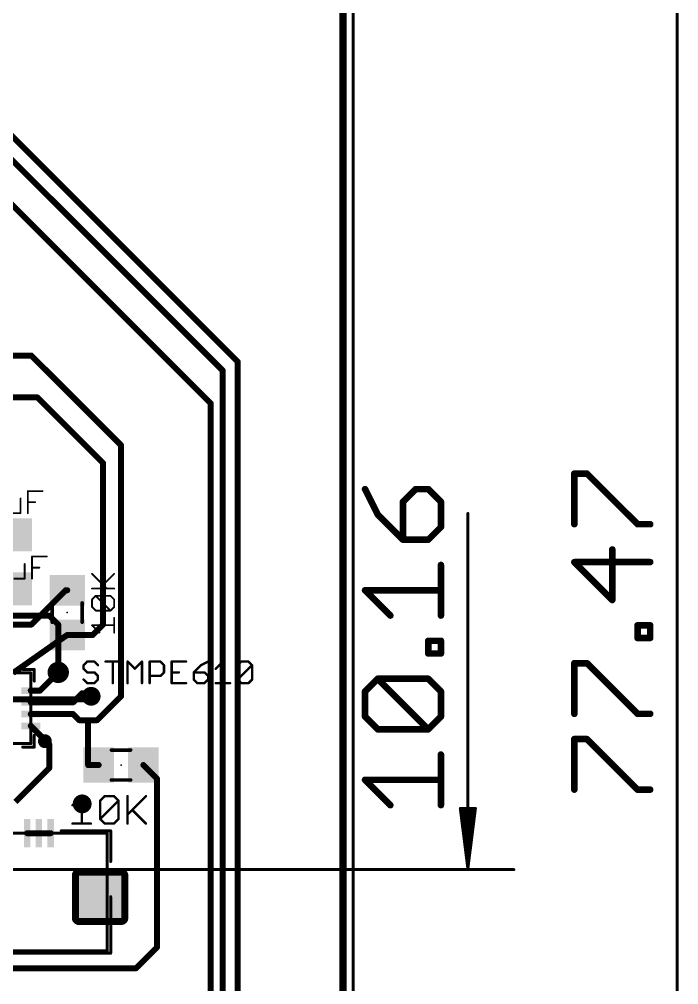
# Model space of a CAD drawing. Extents: x -15 to 72, y -20 to 100.
# Drawn here: x 42.16 to 70.17, y 28.13 to 69.15 of the extents above; entities that cross this region are included whole.
import ezdxf

# ---------------------------------------------------------------- set-up
doc = ezdxf.new("R2010")
doc.units = 0
for name, color, linetype in [('1', 12, 'CONTINUOUS'), ('16', 132, 'CONTINUOUS'), ('18', 110, 'CONTINUOUS'), ('20', 53, 'CONTINUOUS'), ('21', 40, 'CONTINUOUS'), ('22', 6, 'CONTINUOUS'), ('23', 53, 'CONTINUOUS'), ('27', 253, 'CONTINUOUS'), ('51', 253, 'CONTINUOUS')]:
    doc.layers.add(name, color=color, linetype=linetype)

# ---------------------------------------------------------------- blocks, each defined once
blk = doc.blocks.new('RECT')
blk.add_solid([(-0.5, -0.5), (0.5, -0.5), (-0.5, 0.5), (0.5, 0.5)])
blk = doc.blocks.new('RECT384000X384000R25')
at = {"const_width": 0.3}
blk.add_lwpolyline([(1.05, -0.9), (1.05, 0.9, 0.4142), (0.9, 1.05), (-0.9, 1.05, 0.4142), (-1.05, 0.9), (-1.05, -0.9, 0.4142), (-0.9, -1.05), (0.9, -1.05, 0.4142)], format="xyb", close=True, dxfattribs=at)
blk.add_solid([(-0.9254, -0.9254), (0.9254, -0.9254), (-0.9254, 0.9254), (0.9254, 0.9254)])
blk = doc.blocks.new('ROUNDV')
at = {"const_width": 0.5}
blk.add_lwpolyline([(0, -0.25, 1), (0, 0.25, 1), (0, -0.25)], format="xyb", dxfattribs=at)

msp = doc.modelspace()

# ---------------------------------------------------------------- linework, layer by layer
at = {"layer": '1', "const_width": 0.254}
for points in [[(55.88, 85.09), (55.88, 0)], [(50.292, 52.832), (34.798, 68.326)], [(50.8, 54.229), (37.973, 67.056)], [(51.435, 54.61), (39.751, 66.294)], [(42.672, 54.864), (38.862, 54.864)], [(46.482, 51.054), (42.672, 54.864)], [(51.435, 21.209), (51.435, 54.61)], [(50.8, 21.336), (50.8, 54.229)], [(42.926, 53.086), (37.846, 53.086)], [(45.72, 50.292), (42.926, 53.086)], [(50.292, 21.717), (50.292, 52.832)], [(46.482, 40.386), (46.482, 51.054)], [(45.72, 43.434), (45.72, 50.292)], [(44.13, 44.892), (42.672, 43.434)], [(44.196, 44.892), (44.13, 44.892)], [(42.672, 43.434), (41.398, 43.434)], [(45.278, 42.992), (45.72, 43.434)], [(44.196, 42.992), (41.898, 41.378)], [(44.196, 42.992), (45.278, 42.992)], [(43.815, 41.402), (43.041, 40.628)], [(43.041, 40.628), (42.648, 40.628)], [(44.446, 40.128), (44.831, 40.513)], [(45.212, 40.386), (44.831, 40.513)], [(42.648, 40.128), (44.446, 40.128)], [(45.466, 39.37), (46.482, 40.386)], [(42.648, 39.628), (44.446, 39.628)], [(44.446, 39.628), (44.704, 39.37)], [(44.704, 39.37), (45.085, 39.37)], [(45.085, 39.37), (45.466, 39.37)], [(45.085, 37.465), (45.085, 39.37)], [(43.434, 38.342), (42.648, 39.128)], [(43.434, 37.338), (43.434, 38.342)], [(41.992, 35.896), (43.434, 37.338)], [(45.532, 37.465), (45.085, 37.465)], [(47.432, 37.465), (48.006, 36.891)], [(48.006, 36.891), (48.006, 29.718)], [(42.992, 34.568), (42.492, 34.568)], [(42.992, 34.568), (43.492, 34.568)], [(48.006, 29.718), (47.117, 28.829)], [(47.117, 28.829), (41.656, 28.829)]]:
    msp.add_lwpolyline(points, dxfattribs=at)
at = {"layer": '1', "const_width": 0.127}
for points in [[(42.7169, 54.9089, 1), (42.6271, 54.8191)], [(42.672, 54.8005, 1), (42.672, 54.9275)], [(51.4985, 54.61, 1), (51.3715, 54.61)], [(51.3901, 54.5651, 1), (51.4799, 54.6549)], [(50.8635, 54.229, 1), (50.7365, 54.229)], [(50.7551, 54.1841, 1), (50.8449, 54.2739)], [(42.9709, 53.1309, 1), (42.8811, 53.0411)], [(42.926, 53.0225, 1), (42.926, 53.1495)], [(50.3555, 52.832, 1), (50.2285, 52.832)], [(50.2471, 52.7871, 1), (50.3369, 52.8769)], [(46.5455, 51.054, 1), (46.4185, 51.054)], [(46.4371, 51.0091, 1), (46.5269, 51.0989)], [(45.7835, 50.292, 1), (45.6565, 50.292)], [(45.6751, 50.2471, 1), (45.7649, 50.3369)], [(44.13, 44.9555, 1), (44.13, 44.8285)], [(44.1749, 44.8471, 1), (44.0851, 44.9369)], [(44.196, 44.8285, 1), (44.196, 44.9555)], [(42.6271, 43.4789, 1), (42.7169, 43.3891)], [(42.672, 43.3705, 1), (42.672, 43.4975)], [(45.6565, 43.434, 1), (45.7835, 43.434)], [(45.7649, 43.3891, 1), (45.6751, 43.4789)], [(44.196, 43.0555, 1), (44.196, 42.9285)], [(44.2325, 42.94, 1), (44.1595, 43.044)], [(45.2331, 43.0369, 1), (45.3229, 42.9471)], [(45.278, 42.9285, 1), (45.278, 43.0555)], [(43.8599, 41.3571, 1), (43.7701, 41.4469)], [(42.648, 40.6915, 1), (42.648, 40.5645)], [(42.9961, 40.6729, 1), (43.0859, 40.5831)], [(43.041, 40.5645, 1), (43.041, 40.6915)], [(44.8511, 40.5732, 1), (44.8109, 40.4528)], [(44.8759, 40.4681, 1), (44.7861, 40.5579)], [(42.648, 40.1915, 1), (42.648, 40.0645)], [(44.4011, 40.1729, 1), (44.4909, 40.0831)], [(44.446, 40.0645, 1), (44.446, 40.1915)], [(45.1919, 40.3258, 1), (45.2321, 40.4462)], [(46.4185, 40.386, 1), (46.5455, 40.386)], [(46.5269, 40.3411, 1), (46.4371, 40.4309)], [(42.648, 39.6915, 1), (42.648, 39.5645)], [(44.4909, 39.6729, 1), (44.4011, 39.5831)], [(44.446, 39.5645, 1), (44.446, 39.6915)], [(44.704, 39.4335, 1), (44.704, 39.3065)], [(44.6591, 39.3251, 1), (44.7489, 39.4149)], [(45.085, 39.4335, 1), (45.085, 39.3065)], [(45.1485, 39.37, 1), (45.0215, 39.37)], [(45.085, 39.3065, 1), (45.085, 39.4335)], [(45.4211, 39.4149, 1), (45.5109, 39.3251)], [(45.466, 39.3065, 1), (45.466, 39.4335)], [(42.6929, 39.1729, 1), (42.6031, 39.0831)], [(43.4975, 38.342, 1), (43.3705, 38.342)], [(43.3891, 38.2971, 1), (43.4789, 38.3869)], [(43.3705, 37.338, 1), (43.4975, 37.338)], [(43.4789, 37.2931, 1), (43.3891, 37.3829)], [(45.085, 37.5285, 1), (45.085, 37.4015)], [(45.0215, 37.465, 1), (45.1485, 37.465)], [(45.532, 37.4015, 1), (45.532, 37.5285)], [(47.4769, 37.5099, 1), (47.3871, 37.4201)], [(48.0695, 36.891, 1), (47.9425, 36.891)], [(47.9611, 36.8461, 1), (48.0509, 36.9359)], [(42.492, 34.6315, 1), (42.492, 34.5045)], [(42.992, 34.6315, 1), (42.992, 34.5045)], [(42.992, 34.5045, 1), (42.992, 34.6315)], [(43.492, 34.5045, 1), (43.492, 34.6315)], [(47.9425, 29.718, 1), (48.0695, 29.718)], [(48.0509, 29.6731, 1), (47.9611, 29.7629)], [(47.0721, 28.8739, 1), (47.1619, 28.7841)], [(47.117, 28.7655, 1), (47.117, 28.8925)]]:
    msp.add_lwpolyline(points, format="xyb", dxfattribs=at)
at = {"layer": '16', "const_width": 0.254}
for points in [[(55.88, 85.09), (55.88, 0)], [(37.592, 43.815), (43.434, 43.815)], [(43.434, 43.815), (43.815, 43.434)], [(43.815, 43.434), (43.815, 41.402)], [(39.624, 40.259), (45.085, 40.259)], [(45.085, 40.259), (45.212, 40.386)]]:
    msp.add_lwpolyline(points, dxfattribs=at)
at = {"layer": '16', "const_width": 0.127}
for points in [[(43.4789, 43.8599, 1), (43.3891, 43.7701)], [(43.434, 43.7515, 1), (43.434, 43.8785)], [(43.8785, 43.434, 1), (43.7515, 43.434)], [(43.7701, 43.3891, 1), (43.8599, 43.4789)], [(43.7515, 41.402, 1), (43.8785, 41.402)], [(45.0401, 40.3039, 1), (45.1299, 40.2141)], [(45.085, 40.1955, 1), (45.085, 40.3225)], [(45.2569, 40.3411, 1), (45.1671, 40.4309)]]:
    msp.add_lwpolyline(points, format="xyb", dxfattribs=at)
at = {"layer": '20', "const_width": 0.127}
msp.add_lwpolyline([(56, 0), (56, 85)], dxfattribs=at)
at = {"layer": '21'}
for points, const_width in [([(42.303, 41.5598, 1), (42.303, 41.4962)], 0.0635), ([(42.8298, 41.528, 1), (42.7662, 41.528)], 0.0635), ([(42.798, 41.4962, 1), (42.798, 41.5598)], 0.0635), ([(42.7662, 41.033, 1), (42.8298, 41.033)], 0.0635), ([(42.8298, 38.723, 1), (42.7662, 38.723)], 0.0635), ([(43.248, 38.3366, 1), (43.248, 38.6194, 1), (43.248, 38.3366)], 0.3048), ([(42.303, 38.2598, 1), (42.303, 38.1962)], 0.0635), ([(42.7662, 38.228, 1), (42.8298, 38.228)], 0.0635), ([(42.798, 38.1962, 1), (42.798, 38.2598)], 0.0635), ([(43.942, 34.6998, 1), (43.942, 34.6362)], 0.0635), ([(46.0738, 34.668, 1), (46.0102, 34.668)], 0.0635), ([(46.042, 34.6362, 1), (46.042, 34.6998)], 0.0635), ([(46.0102, 33.368, 1), (46.0738, 33.368)], 0.0635), ([(46.0738, 31.868, 1), (46.0102, 31.868)], 0.0635), ([(46.0102, 29.468, 1), (46.0738, 29.468)], 0.0635), ([(46.042, 29.4363, 1), (46.042, 29.4997)], 0.0635)]:
    msp.add_lwpolyline(points, format="xyb", dxfattribs=dict(at, const_width=const_width))
at = {"layer": '21', "const_width": 0.127}
for points in [[(42.798, 41.528), (42.303, 41.528)], [(42.798, 41.033), (42.798, 41.528)], [(42.798, 38.228), (42.798, 38.723)], [(42.303, 38.228), (42.798, 38.228)], [(43.942, 34.668), (46.042, 34.668)], [(46.042, 34.668), (46.042, 33.368)], [(46.042, 29.468), (46.042, 31.868)], [(16.442, 29.468), (46.042, 29.468)]]:
    msp.add_lwpolyline(points, dxfattribs=at)
at = {"layer": '22', "const_width": 0.127}
msp.add_lwpolyline([(56.342, 7.558), (56.342, 76.958)], dxfattribs=at)
at = {"layer": '23'}
for p in [(44.196, 43.942), (46.482, 37.465)]:
    msp.add_point(p, dxfattribs=at)
at = {"layer": '27'}
for points, const_width in [([(42.2121, 48.1661), (42.2121, 48.7932)], 0.0762), ([(42.5206, 48.1661), (42.5206, 49.1067)], 0.0762), ([(42.5206, 49.1067), (43.1476, 49.1067)], 0.0762), ([(42.5206, 48.6364), (42.8341, 48.6364)], 0.0762), ([(41.7418, 48.1661), (42.2121, 48.1661)], 0.0762), ([(42.6984, 45.3821), (42.6984, 46.3227)], 0.0762), ([(42.6984, 46.3227), (43.3255, 46.3227)], 0.0762), ([(42.39, 45.3821), (42.39, 46.0092)], 0.0762), ([(42.6984, 45.8524), (43.0119, 45.8524)], 0.0762), ([(45.8764, 44.9621), (45.2493, 45.5892)], 0.0762), ([(45.7196, 45.1189), (46.1899, 45.5892)], 0.0762), ([(41.9197, 45.3821), (42.39, 45.3821)], 0.0762), ([(45.2493, 44.9621), (46.1899, 44.9621)], 0.0762), ([(45.2493, 44.4969), (45.4061, 44.6537)], 0.0762), ([(45.2493, 44.1834), (45.2493, 44.4969)], 0.0762), ([(45.4061, 44.6537), (46.0331, 44.6537)], 0.0762), ([(46.0331, 44.0266), (45.4061, 44.6537)], 0.0762), ([(46.0331, 44.6537), (46.1899, 44.4969)], 0.0762), ([(46.1899, 44.4969), (46.1899, 44.1834)], 0.0762), ([(45.4061, 44.0266), (45.2493, 44.1834)], 0.0762), ([(46.0331, 44.0266), (45.4061, 44.0266)], 0.0762), ([(46.1899, 44.1834), (46.0331, 44.0266)], 0.0762), ([(46.1899, 43.0911), (46.1899, 43.7182)], 0.0762), ([(45.5628, 43.0911), (45.2493, 43.4046)], 0.0762), ([(45.2493, 43.4046), (46.1899, 43.4046)], 0.0762), ([(45.0432, 41.86), (44.8906, 41.7075)], 0.1016), ([(45.3482, 41.86), (45.0432, 41.86)], 0.1016), ([(45.5008, 41.7075), (45.3482, 41.86)], 0.1016), ([(45.8262, 41.86), (46.4363, 41.86)], 0.1016), ([(46.1312, 40.9448), (46.1312, 41.86)], 0.1016), ([(46.7617, 40.9448), (46.7617, 41.86)], 0.1016), ([(46.7617, 41.86), (47.0667, 41.5549)], 0.1016), ([(47.0667, 41.5549), (47.3718, 41.86)], 0.1016), ([(47.3718, 41.86), (47.3718, 40.9448)], 0.1016), ([(47.6972, 40.9448), (47.6972, 41.86)], 0.1016), ([(47.6972, 41.86), (48.1548, 41.86)], 0.1016), ([(48.1548, 41.86), (48.3073, 41.7075)], 0.1016), ([(49.2428, 41.86), (48.6327, 41.86)], 0.1016), ([(48.6327, 41.86), (48.6327, 40.9448)], 0.1016), ([(50.1784, 41.86), (49.8733, 41.7075)], 0.1016), ([(50.5038, 41.5549), (50.8088, 41.86)], 0.1016), ([(50.8088, 41.86), (50.8088, 40.9448)], 0.1016), ([(51.4393, 41.7075), (51.5918, 41.86)], 0.1016), ([(51.5918, 41.86), (51.8969, 41.86)], 0.1016), ([(51.8969, 41.86), (52.0494, 41.7075)], 0.1016), ([(44.8906, 41.7075), (44.8906, 41.5549)], 0.1016), ([(44.8906, 41.5549), (45.0432, 41.4024)], 0.1016), ([(45.0432, 41.4024), (45.3482, 41.4024)], 0.1016), ([(45.3482, 41.4024), (45.5008, 41.2499)], 0.1016), ([(48.3073, 41.4024), (48.1548, 41.2499)], 0.1016), ([(48.3073, 41.7075), (48.3073, 41.4024)], 0.1016), ([(48.6327, 41.4024), (48.9378, 41.4024)], 0.1016), ([(49.8733, 41.7075), (49.5682, 41.4024)], 0.1016), ([(49.5682, 41.4024), (49.5682, 41.0973)], 0.1016), ([(50.0258, 41.4024), (49.5682, 41.4024)], 0.1016), ([(50.1784, 41.2499), (50.0258, 41.4024)], 0.1016), ([(51.4393, 41.0973), (51.4393, 41.7075)], 0.1016), ([(51.4393, 41.0973), (52.0494, 41.7075)], 0.1016), ([(52.0494, 41.7075), (52.0494, 41.0973)], 0.1016), ([(45.0432, 40.9448), (44.8906, 41.0973)], 0.1016), ([(45.5008, 41.0973), (45.3482, 40.9448)], 0.1016), ([(45.5008, 41.2499), (45.5008, 41.0973)], 0.1016), ([(48.1548, 41.2499), (47.6972, 41.2499)], 0.1016), ([(49.5682, 41.0973), (49.7208, 40.9448)], 0.1016), ([(50.0258, 40.9448), (50.1784, 41.0973)], 0.1016), ([(50.1784, 41.0973), (50.1784, 41.2499)], 0.1016), ([(51.5918, 40.9448), (51.4393, 41.0973)], 0.1016), ([(52.0494, 41.0973), (51.8969, 40.9448)], 0.1016), ([(45.3482, 40.9448), (45.0432, 40.9448)], 0.1016), ([(48.6327, 40.9448), (49.2428, 40.9448)], 0.1016), ([(49.7208, 40.9448), (50.0258, 40.9448)], 0.1016), ([(50.5038, 40.9448), (51.1139, 40.9448)], 0.1016), ([(51.8969, 40.9448), (51.5918, 40.9448)], 0.1016), ([(44.4216, 35.7554), (44.8114, 36.1452)], 0.1016), ([(44.8114, 36.1452), (44.8114, 34.9758)], 0.1016), ([(45.591, 35.9503), (45.7859, 36.1452)], 0.1016), ([(45.7859, 36.1452), (46.1757, 36.1452)], 0.1016), ([(46.1757, 36.1452), (46.3706, 35.9503)], 0.1016), ([(46.7604, 36.1452), (46.7604, 34.9758)], 0.1016), ([(46.7604, 35.3656), (47.54, 36.1452)], 0.1016), ([(45.591, 35.1707), (45.591, 35.9503)], 0.1016), ([(45.591, 35.1707), (46.3706, 35.9503)], 0.1016), ([(46.3706, 35.9503), (46.3706, 35.1707)], 0.1016), ([(46.9553, 35.5605), (47.54, 34.9758)], 0.1016), ([(44.4216, 34.9758), (45.2012, 34.9758)], 0.1016), ([(45.7859, 34.9758), (45.591, 35.1707)], 0.1016), ([(46.1757, 34.9758), (45.7859, 34.9758)], 0.1016), ([(46.3706, 35.1707), (46.1757, 34.9758)], 0.1016)]:
    msp.add_lwpolyline(points, dxfattribs=dict(at, const_width=const_width))
for points, const_width in [([(42.2312, 48.7932, 1), (42.1931, 48.7932)], 0.0381), ([(42.5396, 49.1067, 1), (42.5015, 49.1067)], 0.0381), ([(42.5206, 49.1258, 1), (42.5206, 49.0877)], 0.0381), ([(43.1476, 49.0877, 1), (43.1476, 49.1258)], 0.0381), ([(42.5206, 48.6555, 1), (42.5206, 48.6174)], 0.0381), ([(42.8341, 48.6174, 1), (42.8341, 48.6555)], 0.0381), ([(42.1931, 48.1661, 1), (42.2312, 48.1661)], 0.0381), ([(42.2121, 48.1471, 1), (42.2121, 48.1852)], 0.0381), ([(42.5015, 48.1661, 1), (42.5396, 48.1661)], 0.0381), ([(42.6984, 46.3418, 1), (42.6984, 46.3037)], 0.0381), ([(42.7175, 46.3227, 1), (42.6794, 46.3227)], 0.0381), ([(43.3255, 46.3037, 1), (43.3255, 46.3418)], 0.0381), ([(42.409, 46.0092, 1), (42.3709, 46.0092)], 0.0381), ([(42.6984, 45.8715, 1), (42.6984, 45.8334)], 0.0381), ([(43.0119, 45.8334, 1), (43.0119, 45.8715)], 0.0381), ([(45.2628, 45.6027, 1), (45.2358, 45.5757)], 0.0381), ([(46.2034, 45.5757, 1), (46.1764, 45.6027)], 0.0381), ([(42.3709, 45.3821, 1), (42.409, 45.3821)], 0.0381), ([(42.39, 45.3631, 1), (42.39, 45.4012)], 0.0381), ([(42.6794, 45.3821, 1), (42.7175, 45.3821)], 0.0381), ([(45.7061, 45.1324, 1), (45.7331, 45.1054)], 0.0381), ([(45.2493, 44.9812, 1), (45.2493, 44.9431)], 0.0381), ([(45.8629, 44.9487, 1), (45.8898, 44.9756)], 0.0381), ([(46.1899, 44.9431, 1), (46.1899, 44.9812)], 0.0381), ([(45.2683, 44.4969, 1), (45.2302, 44.4969)], 0.0381), ([(45.2358, 44.5104, 1), (45.2628, 44.4834)], 0.0381), ([(45.4195, 44.6672, 1), (45.3926, 44.6402)], 0.0381), ([(45.4061, 44.6727, 1), (45.4061, 44.6346)], 0.0381), ([(45.4195, 44.6402, 1), (45.3926, 44.6672)], 0.0381), ([(46.0466, 44.6672, 1), (46.0197, 44.6402)], 0.0381), ([(46.0331, 44.6346, 1), (46.0331, 44.6727)], 0.0381), ([(46.209, 44.4969, 1), (46.1709, 44.4969)], 0.0381), ([(46.1764, 44.4834, 1), (46.2034, 44.5104)], 0.0381), ([(45.2628, 44.1969, 1), (45.2358, 44.1699)], 0.0381), ([(45.2302, 44.1834, 1), (45.2683, 44.1834)], 0.0381), ([(45.4061, 44.0457, 1), (45.4061, 44.0076)], 0.0381), ([(45.3926, 44.0131, 1), (45.4195, 44.0401)], 0.0381), ([(46.0197, 44.0401, 1), (46.0466, 44.0131)], 0.0381), ([(46.0197, 44.0131, 1), (46.0466, 44.0401)], 0.0381), ([(46.0331, 44.0076, 1), (46.0331, 44.0457)], 0.0381), ([(46.1709, 44.1834, 1), (46.209, 44.1834)], 0.0381), ([(46.2034, 44.1699, 1), (46.1764, 44.1969)], 0.0381), ([(46.209, 43.7182, 1), (46.1709, 43.7182)], 0.0381), ([(45.2628, 43.4181, 1), (45.2358, 43.3912)], 0.0381), ([(45.2493, 43.4237, 1), (45.2493, 43.3856)], 0.0381), ([(45.5494, 43.0776, 1), (45.5763, 43.1046)], 0.0381), ([(46.1709, 43.0911, 1), (46.209, 43.0911)], 0.0381), ([(46.1899, 43.3856, 1), (46.1899, 43.4237)], 0.0381), ([(45.0432, 41.8854, 1), (45.0432, 41.8346)], 0.0508), ([(45.0611, 41.842, 1), (45.0252, 41.8779)], 0.0508), ([(45.3662, 41.8779, 1), (45.3303, 41.842)], 0.0508), ([(45.3482, 41.8346, 1), (45.3482, 41.8854)], 0.0508), ([(45.8262, 41.8854, 1), (45.8262, 41.8346)], 0.0508), ([(46.1566, 41.86, 1), (46.1058, 41.86)], 0.0508), ([(46.4363, 41.8346, 1), (46.4363, 41.8854)], 0.0508), ([(46.7871, 41.86, 1), (46.7363, 41.86)], 0.0508), ([(46.7796, 41.8779, 1), (46.7437, 41.842)], 0.0508), ([(47.3972, 41.86, 1), (47.3464, 41.86)], 0.0508), ([(47.3898, 41.842, 1), (47.3538, 41.8779)], 0.0508), ([(47.7226, 41.86, 1), (47.6718, 41.86)], 0.0508), ([(47.6972, 41.8854, 1), (47.6972, 41.8346)], 0.0508), ([(48.1728, 41.8779, 1), (48.1368, 41.842)], 0.0508), ([(48.1548, 41.8346, 1), (48.1548, 41.8854)], 0.0508), ([(48.6327, 41.8854, 1), (48.6327, 41.8346)], 0.0508), ([(48.6581, 41.86, 1), (48.6073, 41.86)], 0.0508), ([(49.2428, 41.8346, 1), (49.2428, 41.8854)], 0.0508), ([(50.1897, 41.8373, 1), (50.167, 41.8827)], 0.0508), ([(50.8342, 41.86, 1), (50.7834, 41.86)], 0.0508), ([(50.8268, 41.842, 1), (50.7909, 41.8779)], 0.0508), ([(51.5918, 41.8854, 1), (51.5918, 41.8346)], 0.0508), ([(51.6098, 41.842, 1), (51.5738, 41.8779)], 0.0508), ([(51.9148, 41.8779, 1), (51.8789, 41.842)], 0.0508), ([(51.8969, 41.8346, 1), (51.8969, 41.8854)], 0.0508), ([(44.916, 41.7075, 1), (44.8652, 41.7075)], 0.0508), ([(44.8652, 41.5549, 1), (44.916, 41.5549)], 0.0508), ([(44.8727, 41.7254, 1), (44.9086, 41.6895)], 0.0508), ([(44.9086, 41.5729, 1), (44.8727, 41.537)], 0.0508), ([(45.0432, 41.4278, 1), (45.0432, 41.377)], 0.0508), ([(45.0252, 41.3844, 1), (45.0611, 41.4204)], 0.0508), ([(45.3662, 41.4204, 1), (45.3303, 41.3844)], 0.0508), ([(45.3482, 41.377, 1), (45.3482, 41.4278)], 0.0508), ([(45.4828, 41.6895, 1), (45.5187, 41.7254)], 0.0508), ([(47.0488, 41.5729, 1), (47.0847, 41.537)], 0.0508), ([(47.0488, 41.537, 1), (47.0847, 41.5729)], 0.0508), ([(48.3327, 41.7075, 1), (48.2819, 41.7075)], 0.0508), ([(48.2894, 41.6895, 1), (48.3253, 41.7254)], 0.0508), ([(48.3253, 41.3844, 1), (48.2894, 41.4204)], 0.0508), ([(48.6327, 41.4278, 1), (48.6327, 41.377)], 0.0508), ([(48.9378, 41.377, 1), (48.9378, 41.4278)], 0.0508), ([(49.5936, 41.4024, 1), (49.5428, 41.4024)], 0.0508), ([(49.5682, 41.4278, 1), (49.5682, 41.377)], 0.0508), ([(49.5503, 41.4204, 1), (49.5862, 41.3844)], 0.0508), ([(49.8619, 41.7302, 1), (49.8847, 41.6847)], 0.0508), ([(49.8913, 41.6895, 1), (49.8553, 41.7254)], 0.0508), ([(50.0438, 41.4204, 1), (50.0079, 41.3844)], 0.0508), ([(50.0258, 41.377, 1), (50.0258, 41.4278)], 0.0508), ([(50.4858, 41.5729, 1), (50.5217, 41.537)], 0.0508), ([(51.4647, 41.7075, 1), (51.4139, 41.7075)], 0.0508), ([(51.4213, 41.7254, 1), (51.4572, 41.6895)], 0.0508), ([(52.0748, 41.7075, 1), (52.024, 41.7075)], 0.0508), ([(52.0674, 41.6895, 1), (52.0314, 41.7254)], 0.0508), ([(52.0314, 41.6895, 1), (52.0674, 41.7254)], 0.0508), ([(44.9086, 41.1153, 1), (44.8727, 41.0794)], 0.0508), ([(45.5262, 41.2499, 1), (45.4754, 41.2499)], 0.0508), ([(45.4754, 41.0973, 1), (45.5262, 41.0973)], 0.0508), ([(45.4828, 41.2319, 1), (45.5187, 41.2678)], 0.0508), ([(45.5187, 41.0794, 1), (45.4828, 41.1153)], 0.0508), ([(47.6972, 41.2753, 1), (47.6972, 41.2245)], 0.0508), ([(48.1368, 41.2678, 1), (48.1728, 41.2319)], 0.0508), ([(48.1548, 41.2245, 1), (48.1548, 41.2753)], 0.0508), ([(48.2819, 41.4024, 1), (48.3327, 41.4024)], 0.0508), ([(49.5428, 41.0973, 1), (49.5936, 41.0973)], 0.0508), ([(49.5862, 41.1153, 1), (49.5503, 41.0794)], 0.0508), ([(50.2038, 41.2499, 1), (50.153, 41.2499)], 0.0508), ([(50.153, 41.0973, 1), (50.2038, 41.0973)], 0.0508), ([(50.1604, 41.2319, 1), (50.1963, 41.2678)], 0.0508), ([(50.1963, 41.0794, 1), (50.1604, 41.1153)], 0.0508), ([(51.4572, 41.1153, 1), (51.4213, 41.0794)], 0.0508), ([(51.4213, 41.1153, 1), (51.4572, 41.0794)], 0.0508), ([(51.4139, 41.0973, 1), (51.4647, 41.0973)], 0.0508), ([(52.024, 41.0973, 1), (52.0748, 41.0973)], 0.0508), ([(52.0674, 41.0794, 1), (52.0314, 41.1153)], 0.0508), ([(45.0432, 40.9702, 1), (45.0432, 40.9194)], 0.0508), ([(45.0252, 40.9268, 1), (45.0611, 40.9628)], 0.0508), ([(45.3303, 40.9628, 1), (45.3662, 40.9268)], 0.0508), ([(45.3482, 40.9194, 1), (45.3482, 40.9702)], 0.0508), ([(46.1058, 40.9448, 1), (46.1566, 40.9448)], 0.0508), ([(46.7363, 40.9448, 1), (46.7871, 40.9448)], 0.0508), ([(47.3464, 40.9448, 1), (47.3972, 40.9448)], 0.0508), ([(47.6718, 40.9448, 1), (47.7226, 40.9448)], 0.0508), ([(48.6327, 40.9702, 1), (48.6327, 40.9194)], 0.0508), ([(48.6073, 40.9448, 1), (48.6581, 40.9448)], 0.0508), ([(49.2428, 40.9194, 1), (49.2428, 40.9702)], 0.0508), ([(49.7208, 40.9702, 1), (49.7208, 40.9194)], 0.0508), ([(49.7028, 40.9268, 1), (49.7387, 40.9628)], 0.0508), ([(50.0079, 40.9628, 1), (50.0438, 40.9268)], 0.0508), ([(50.0258, 40.9194, 1), (50.0258, 40.9702)], 0.0508), ([(50.5038, 40.9702, 1), (50.5038, 40.9194)], 0.0508), ([(50.7834, 40.9448, 1), (50.8342, 40.9448)], 0.0508), ([(51.1139, 40.9194, 1), (51.1139, 40.9702)], 0.0508), ([(51.5918, 40.9702, 1), (51.5918, 40.9194)], 0.0508), ([(51.5738, 40.9268, 1), (51.6098, 40.9628)], 0.0508), ([(51.8789, 40.9628, 1), (51.9148, 40.9268)], 0.0508), ([(51.8969, 40.9194, 1), (51.8969, 40.9702)], 0.0508), ([(44.8368, 36.1452, 1), (44.786, 36.1452)], 0.0508), ([(44.8294, 36.1272, 1), (44.7934, 36.1632)], 0.0508), ([(45.7859, 36.1706, 1), (45.7859, 36.1198)], 0.0508), ([(45.8039, 36.1272, 1), (45.7679, 36.1632)], 0.0508), ([(46.1937, 36.1632, 1), (46.1577, 36.1272)], 0.0508), ([(46.1757, 36.1198, 1), (46.1757, 36.1706)], 0.0508), ([(46.7858, 36.1452, 1), (46.735, 36.1452)], 0.0508), ([(47.558, 36.1272, 1), (47.522, 36.1632)], 0.0508), ([(44.4036, 35.7734, 1), (44.4396, 35.7374)], 0.0508), ([(45.573, 35.9683, 1), (45.609, 35.9323)], 0.0508), ([(45.6164, 35.9503, 1), (45.5656, 35.9503)], 0.0508), ([(46.396, 35.9503, 1), (46.3452, 35.9503)], 0.0508), ([(46.3886, 35.9323, 1), (46.3526, 35.9683)], 0.0508), ([(46.3526, 35.9323, 1), (46.3886, 35.9683)], 0.0508), ([(46.7424, 35.3836, 1), (46.7784, 35.3476)], 0.0508), ([(46.9733, 35.5785, 1), (46.9373, 35.5425)], 0.0508), ([(44.4216, 35.0012, 1), (44.4216, 34.9504)], 0.0508), ([(44.786, 34.9758, 1), (44.8368, 34.9758)], 0.0508), ([(45.2012, 34.9504, 1), (45.2012, 35.0012)], 0.0508), ([(45.609, 35.1887, 1), (45.573, 35.1527)], 0.0508), ([(45.573, 35.1887, 1), (45.609, 35.1527)], 0.0508), ([(45.5656, 35.1707, 1), (45.6164, 35.1707)], 0.0508), ([(45.7859, 35.0012, 1), (45.7859, 34.9504)], 0.0508), ([(45.7679, 34.9578, 1), (45.8039, 34.9938)], 0.0508), ([(46.1577, 34.9938, 1), (46.1937, 34.9578)], 0.0508), ([(46.1757, 34.9504, 1), (46.1757, 35.0012)], 0.0508), ([(46.3452, 35.1707, 1), (46.396, 35.1707)], 0.0508), ([(46.3886, 35.1527, 1), (46.3526, 35.1887)], 0.0508), ([(46.735, 34.9758, 1), (46.7858, 34.9758)], 0.0508), ([(47.522, 34.9578, 1), (47.558, 34.9938)], 0.0508)]:
    msp.add_lwpolyline(points, format="xyb", dxfattribs=dict(at, const_width=const_width))
at = {"layer": '51'}
for points, const_width in [([(70.104, 81.215), (70.104, 3.875)], 0.13), ([(65.7359, 47.6984), (65.7359, 49.8473)], 0.2794), ([(65.7359, 49.8473), (66.2732, 49.8473)], 0.2794), ([(66.2732, 49.8473), (68.4221, 47.6984)], 0.2794), ([(56.8459, 49.1882), (57.3832, 48.1138)], 0.2794), ([(58.9948, 49.1882), (58.4576, 48.651)], 0.2794), ([(59.5321, 49.1882), (58.9948, 49.1882)], 0.2794), ([(60.0693, 48.651), (59.5321, 49.1882)], 0.2794), ([(58.4576, 48.651), (58.4576, 47.0393)], 0.2794), ([(60.0693, 47.5766), (60.0693, 48.651)], 0.2794), ([(57.3832, 48.1138), (58.4576, 47.0393)], 0.2794), ([(61.214, 33.085), (61.214, 48.1519)], 0.13), ([(59.5321, 47.0393), (60.0693, 47.5766)], 0.2794), ([(68.4221, 47.6984), (68.9593, 47.6984)], 0.2794), ([(58.4576, 47.0393), (59.5321, 47.0393)], 0.2794), ([(67.3476, 44.4756), (67.3476, 46.6245)], 0.2794), ([(60.0693, 43.8166), (60.0693, 45.9655)], 0.2794), ([(68.9593, 46.0873), (65.7359, 46.0873)], 0.2794), ([(65.7359, 46.0873), (67.3476, 44.4756)], 0.2794), ([(57.9204, 43.8166), (56.8459, 44.891)], 0.2794), ([(56.8459, 44.891), (60.0693, 44.891)], 0.2794), ([(43.561, 43.532), (43.561, 44.352)], 0.1524), ([(44.831, 43.532), (44.831, 44.352)], 0.1524), ([(68.4221, 42.8642), (68.4221, 43.4015)], 0.2794), ([(68.4221, 43.4015), (68.9593, 43.4015)], 0.2794), ([(68.9593, 43.4015), (68.9593, 42.8642)], 0.2794), ([(59.5321, 42.2052), (59.5321, 42.7424)], 0.2794), ([(59.5321, 42.7424), (60.0693, 42.7424)], 0.2794), ([(60.0693, 42.7424), (60.0693, 42.2052)], 0.2794), ([(68.9593, 42.8642), (68.4221, 42.8642)], 0.2794), ([(60.0693, 42.2052), (59.5321, 42.2052)], 0.2794), ([(65.7359, 39.6415), (65.7359, 41.7904)], 0.2794), ([(65.7359, 41.7904), (66.2732, 41.7904)], 0.2794), ([(66.2732, 41.7904), (68.4221, 39.6415)], 0.2794), ([(39.648, 41.378), (42.648, 41.378)], 0.127), ([(42.648, 41.378), (42.648, 38.378)], 0.127), ([(56.8459, 40.5941), (57.3832, 41.1314)], 0.2794), ([(57.3832, 41.1314), (59.5321, 41.1314)], 0.2794), ([(59.5321, 38.9825), (57.3832, 41.1314)], 0.2794), ([(59.5321, 41.1314), (60.0693, 40.5941)], 0.2794), ([(56.8459, 39.5197), (56.8459, 40.5941)], 0.2794), ([(60.0693, 40.5941), (60.0693, 39.5197)], 0.2794), ([(57.3832, 38.9825), (56.8459, 39.5197)], 0.2794), ([(60.0693, 39.5197), (59.5321, 38.9825)], 0.2794), ([(68.4221, 39.6415), (68.9593, 39.6415)], 0.2794), ([(59.5321, 38.9825), (57.3832, 38.9825)], 0.2794), ([(65.7359, 36.4187), (65.7359, 38.5676)], 0.2794), ([(65.7359, 38.5676), (66.2732, 38.5676)], 0.2794), ([(66.2732, 38.5676), (68.4221, 36.4187)], 0.2794), ([(42.648, 38.378), (39.648, 38.378)], 0.127), ([(46.892, 38.1), (46.072, 38.1)], 0.1524), ([(60.0693, 35.7597), (60.0693, 37.9086)], 0.2794), ([(57.9204, 35.7597), (56.8459, 36.8342)], 0.2794), ([(56.8459, 36.8342), (60.0693, 36.8342)], 0.2794), ([(46.892, 36.83), (46.072, 36.83)], 0.1524), ([(68.4221, 36.4187), (68.9593, 36.4187)], 0.2794), ([(61.214, 33.085), (60.8948, 35.62)], 0.13), ([(60.8948, 35.62), (61.5332, 35.62)], 0.13), ([(61.214, 33.085), (60.954, 35.62)], 0.13), ([(61.214, 33.085), (61.084, 35.62)], 0.13), ([(61.5332, 35.62), (61.214, 33.085)], 0.13), ([(61.344, 35.62), (61.214, 33.085)], 0.13), ([(61.474, 35.62), (61.214, 33.085)], 0.13), ([(16.592, 34.568), (45.892, 34.568)], 0.127), ([(45.892, 34.568), (45.892, 29.568)], 0.127), ([(2.921, 33.02), (63.164, 33.02)], 0.13), ([(16.592, 29.568), (45.892, 29.568)], 0.127)]:
    msp.add_lwpolyline(points, dxfattribs=dict(at, const_width=const_width))
for points, const_width in [([(65.8058, 49.8473, 1), (65.6661, 49.8473)], 0.1397), ([(65.7359, 49.9171, 1), (65.7359, 49.7774)], 0.1397), ([(66.3226, 49.8967, 1), (66.2238, 49.7979)], 0.1397), ([(66.2732, 49.7774, 1), (66.2732, 49.9171)], 0.1397), ([(56.9084, 49.2195, 1), (56.7835, 49.157)], 0.1397), ([(58.9948, 49.2581, 1), (58.9948, 49.1184)], 0.1397), ([(59.0442, 49.1388, 1), (58.9455, 49.2376)], 0.1397), ([(59.5815, 49.2376, 1), (59.4827, 49.1388)], 0.1397), ([(59.5321, 49.1184, 1), (59.5321, 49.2581)], 0.1397), ([(58.5275, 48.651, 1), (58.3878, 48.651)], 0.1397), ([(58.4082, 48.7004, 1), (58.507, 48.6016)], 0.1397), ([(60.1392, 48.651, 1), (59.9995, 48.651)], 0.1397), ([(60.0199, 48.6016, 1), (60.1187, 48.7004)], 0.1397), ([(57.4326, 48.1632, 1), (57.3338, 48.0644)], 0.1397), ([(57.3207, 48.0825, 1), (57.4456, 48.145)], 0.1397), ([(61.2465, 48.1519, 1), (61.1815, 48.1519)], 0.065), ([(59.9995, 47.5766, 1), (60.1392, 47.5766)], 0.1397), ([(60.1187, 47.5272, 1), (60.0199, 47.626)], 0.1397), ([(65.6661, 47.6984, 1), (65.8058, 47.6984)], 0.1397), ([(68.4221, 47.7682, 1), (68.4221, 47.6285)], 0.1397), ([(68.3727, 47.649, 1), (68.4715, 47.7478)], 0.1397), ([(68.9593, 47.6285, 1), (68.9593, 47.7682)], 0.1397), ([(58.4576, 47.1092, 1), (58.4576, 46.9695)], 0.1397), ([(59.5321, 46.9695, 1), (59.5321, 47.1092)], 0.1397), ([(58.3878, 47.0393, 1), (58.5275, 47.0393)], 0.1397), ([(58.4082, 46.9899, 1), (58.507, 47.0887)], 0.1397), ([(59.4827, 47.0887, 1), (59.5815, 46.9899)], 0.1397), ([(67.4175, 46.6245, 1), (67.2778, 46.6245)], 0.1397), ([(60.1392, 45.9655, 1), (59.9995, 45.9655)], 0.1397), ([(65.7359, 46.1571, 1), (65.7359, 46.0174)], 0.1397), ([(65.7853, 46.1367, 1), (65.6866, 46.0379)], 0.1397), ([(68.9593, 46.0174, 1), (68.9593, 46.1571)], 0.1397), ([(56.8459, 44.9609, 1), (56.8459, 44.8212)], 0.1397), ([(56.8953, 44.9404, 1), (56.7966, 44.8416)], 0.1397), ([(60.0693, 44.8212, 1), (60.0693, 44.9609)], 0.1397), ([(43.5991, 44.352, 1), (43.5229, 44.352)], 0.0762), ([(44.8691, 44.352, 1), (44.7929, 44.352)], 0.0762), ([(67.2778, 44.4756, 1), (67.4175, 44.4756)], 0.1397), ([(67.2982, 44.4262, 1), (67.397, 44.525)], 0.1397), ([(57.871, 43.7672, 1), (57.9698, 43.866)], 0.1397), ([(43.5229, 43.532, 1), (43.5991, 43.532)], 0.0762), ([(44.7929, 43.532, 1), (44.8691, 43.532)], 0.0762), ([(59.9995, 43.8166, 1), (60.1392, 43.8166)], 0.1397), ([(68.4919, 43.4015, 1), (68.3522, 43.4015)], 0.1397), ([(68.4221, 43.4713, 1), (68.4221, 43.3316)], 0.1397), ([(69.0292, 43.4015, 1), (68.8894, 43.4015)], 0.1397), ([(68.9593, 43.3316, 1), (68.9593, 43.4713)], 0.1397), ([(59.6019, 42.7424, 1), (59.4622, 42.7424)], 0.1397), ([(59.5321, 42.8123, 1), (59.5321, 42.6726)], 0.1397), ([(60.1392, 42.7424, 1), (59.9995, 42.7424)], 0.1397), ([(60.0693, 42.6726, 1), (60.0693, 42.8123)], 0.1397), ([(68.3522, 42.8642, 1), (68.4919, 42.8642)], 0.1397), ([(68.4221, 42.9341, 1), (68.4221, 42.7944)], 0.1397), ([(68.8894, 42.8642, 1), (69.0292, 42.8642)], 0.1397), ([(68.9593, 42.7944, 1), (68.9593, 42.9341)], 0.1397), ([(59.4622, 42.2052, 1), (59.6019, 42.2052)], 0.1397), ([(59.5321, 42.2751, 1), (59.5321, 42.1354)], 0.1397), ([(59.9995, 42.2052, 1), (60.1392, 42.2052)], 0.1397), ([(60.0693, 42.1354, 1), (60.0693, 42.2751)], 0.1397), ([(65.8058, 41.7904, 1), (65.6661, 41.7904)], 0.1397), ([(65.7359, 41.8602, 1), (65.7359, 41.7205)], 0.1397), ([(66.3226, 41.8398, 1), (66.2238, 41.741)], 0.1397), ([(66.2732, 41.7205, 1), (66.2732, 41.8602)], 0.1397), ([(42.6798, 41.378, 1), (42.6163, 41.378)], 0.0635), ([(42.648, 41.3462, 1), (42.648, 41.4098)], 0.0635), ([(57.3832, 41.2012, 1), (57.3832, 41.0615)], 0.1397), ([(57.4326, 41.1807, 1), (57.3338, 41.082)], 0.1397), ([(57.4326, 41.082, 1), (57.3338, 41.1807)], 0.1397), ([(59.5815, 41.1807, 1), (59.4827, 41.082)], 0.1397), ([(59.5321, 41.0615, 1), (59.5321, 41.2012)], 0.1397), ([(56.9158, 40.5941, 1), (56.7761, 40.5941)], 0.1397), ([(56.7966, 40.6435, 1), (56.8953, 40.5447)], 0.1397), ([(60.1392, 40.5941, 1), (59.9995, 40.5941)], 0.1397), ([(60.0199, 40.5447, 1), (60.1187, 40.6435)], 0.1397), ([(56.7761, 39.5197, 1), (56.9158, 39.5197)], 0.1397), ([(56.8953, 39.5691, 1), (56.7966, 39.4703)], 0.1397), ([(59.9995, 39.5197, 1), (60.1392, 39.5197)], 0.1397), ([(60.1187, 39.4703, 1), (60.0199, 39.5691)], 0.1397), ([(65.6661, 39.6415, 1), (65.8058, 39.6415)], 0.1397), ([(68.4221, 39.7113, 1), (68.4221, 39.5716)], 0.1397), ([(68.3727, 39.5921, 1), (68.4715, 39.6909)], 0.1397), ([(68.9593, 39.5716, 1), (68.9593, 39.7113)], 0.1397), ([(57.3832, 39.0523, 1), (57.3832, 38.9126)], 0.1397), ([(57.3338, 38.9331, 1), (57.4326, 39.0318)], 0.1397), ([(59.4827, 39.0318, 1), (59.5815, 38.9331)], 0.1397), ([(59.4827, 38.9331, 1), (59.5815, 39.0318)], 0.1397), ([(59.5321, 38.9126, 1), (59.5321, 39.0523)], 0.1397), ([(65.7359, 38.6375, 1), (65.7359, 38.4978)], 0.1397), ([(65.8058, 38.5676, 1), (65.6661, 38.5676)], 0.1397), ([(66.3226, 38.617, 1), (66.2238, 38.5182)], 0.1397), ([(66.2732, 38.4978, 1), (66.2732, 38.6375)], 0.1397), ([(42.6163, 38.378, 1), (42.6798, 38.378)], 0.0635), ([(42.648, 38.3462, 1), (42.648, 38.4098)], 0.0635), ([(46.072, 38.1381, 1), (46.072, 38.0619)], 0.0762), ([(46.892, 38.0619, 1), (46.892, 38.1381)], 0.0762), ([(60.1392, 37.9086, 1), (59.9995, 37.9086)], 0.1397), ([(56.8459, 36.904, 1), (56.8459, 36.7643)], 0.1397), ([(56.8953, 36.8835, 1), (56.7966, 36.7848)], 0.1397), ([(60.0693, 36.7643, 1), (60.0693, 36.904)], 0.1397), ([(46.072, 36.8681, 1), (46.072, 36.7919)], 0.0762), ([(46.892, 36.7919, 1), (46.892, 36.8681)], 0.0762), ([(68.4221, 36.4886, 1), (68.4221, 36.3489)], 0.1397), ([(68.3727, 36.3693, 1), (68.4715, 36.4681)], 0.1397), ([(68.9593, 36.3489, 1), (68.9593, 36.4886)], 0.1397), ([(65.6661, 36.4187, 1), (65.8058, 36.4187)], 0.1397), ([(57.871, 35.7103, 1), (57.9698, 35.8091)], 0.1397), ([(59.9995, 35.7597, 1), (60.1392, 35.7597)], 0.1397), ([(60.927, 35.6241, 1), (60.8625, 35.6159)], 0.065), ([(60.8948, 35.6525, 1), (60.8948, 35.5875)], 0.065), ([(60.9863, 35.6233, 1), (60.9217, 35.6167)], 0.065), ([(61.1165, 35.6217, 1), (61.0515, 35.6183)], 0.065), ([(61.3765, 35.6183, 1), (61.3115, 35.6217)], 0.065), ([(61.5063, 35.6167, 1), (61.4417, 35.6233)], 0.065), ([(61.5655, 35.6159, 1), (61.501, 35.6241)], 0.065), ([(61.5332, 35.5875, 1), (61.5332, 35.6525)], 0.065), ([(45.9238, 34.568, 1), (45.8603, 34.568)], 0.0635), ([(45.892, 34.5363, 1), (45.892, 34.5998)], 0.0635), ([(61.1818, 33.0891, 1), (61.2462, 33.0809)], 0.065), ([(61.1817, 33.0883, 1), (61.2463, 33.0817)], 0.065), ([(61.1815, 33.0833, 1), (61.2465, 33.0867)], 0.065), ([(61.1815, 33.0867, 1), (61.2465, 33.0833)], 0.065), ([(61.1815, 33.085, 1), (61.2465, 33.085)], 0.065), ([(61.1817, 33.0817, 1), (61.2463, 33.0883)], 0.065), ([(61.1818, 33.0809, 1), (61.2462, 33.0891)], 0.065), ([(63.164, 32.9875, 1), (63.164, 33.0525)], 0.065), ([(45.8603, 29.568, 1), (45.9238, 29.568)], 0.0635), ([(45.892, 29.5363, 1), (45.892, 29.5998)], 0.0635)]:
    msp.add_lwpolyline(points, format="xyb", dxfattribs=dict(at, const_width=const_width))

# ---------------------------------------------------------------- block references
at = {"layer": '1'}
for p, xscale, yscale in [((42.148, 47.244), 1.1, 1.4), ((42.148, 44.958), 1.1, 1.4), ((42.492, 34.568), 0.275, 1.2), ((42.992, 34.568), 0.275, 1.2), ((43.492, 34.568), 0.275, 1.2)]:
    msp.add_blockref('RECT', p, dxfattribs=dict(at, xscale=xscale, yscale=yscale))
for p, xscale, yscale, rotation in [((44.196, 44.892), 1.3, 1.5, 90), ((44.196, 42.992), 1.3, 1.5, 90), ((42.648, 40.628), 0.8, 0.28, 180), ((42.648, 40.128), 0.8, 0.28, 180), ((42.648, 39.628), 0.8, 0.28, 180), ((42.648, 39.128), 0.8, 0.28, 180), ((45.532, 37.465), 1.3, 1.5, 180), ((47.432, 37.465), 1.3, 1.5, 180)]:
    msp.add_blockref('RECT', p, dxfattribs=dict(at, xscale=xscale, yscale=yscale, rotation=rotation))
msp.add_blockref('RECT384000X384000R25', (45.592, 31.868), dxfattribs=at)
at = {"layer": '18'}
for p, xscale, yscale in [((43.815, 41.402), 0.9064, 0.9064), ((43.815, 41.402), 0.9064, 0.9064), ((45.212, 40.386), 0.8001, 0.8001), ((45.212, 40.386), 0.8001, 0.8001), ((44.831, 35.814), 0.8001, 0.8001), ((44.831, 35.814), 0.8001, 0.8001)]:
    msp.add_blockref('ROUNDV', p, dxfattribs=dict(at, xscale=xscale, yscale=yscale))
at = {"layer": '51', "xscale": 0.65, "yscale": 1.4}
for p, rotation in [((44.1945, 44.6734), 90), ((44.1945, 43.2002), 90), ((45.7506, 37.4635), 180), ((47.2238, 37.4635), 180)]:
    msp.add_blockref('RECT', p, dxfattribs=dict(at, rotation=rotation))

doc.saveas('drawing.dxf')
